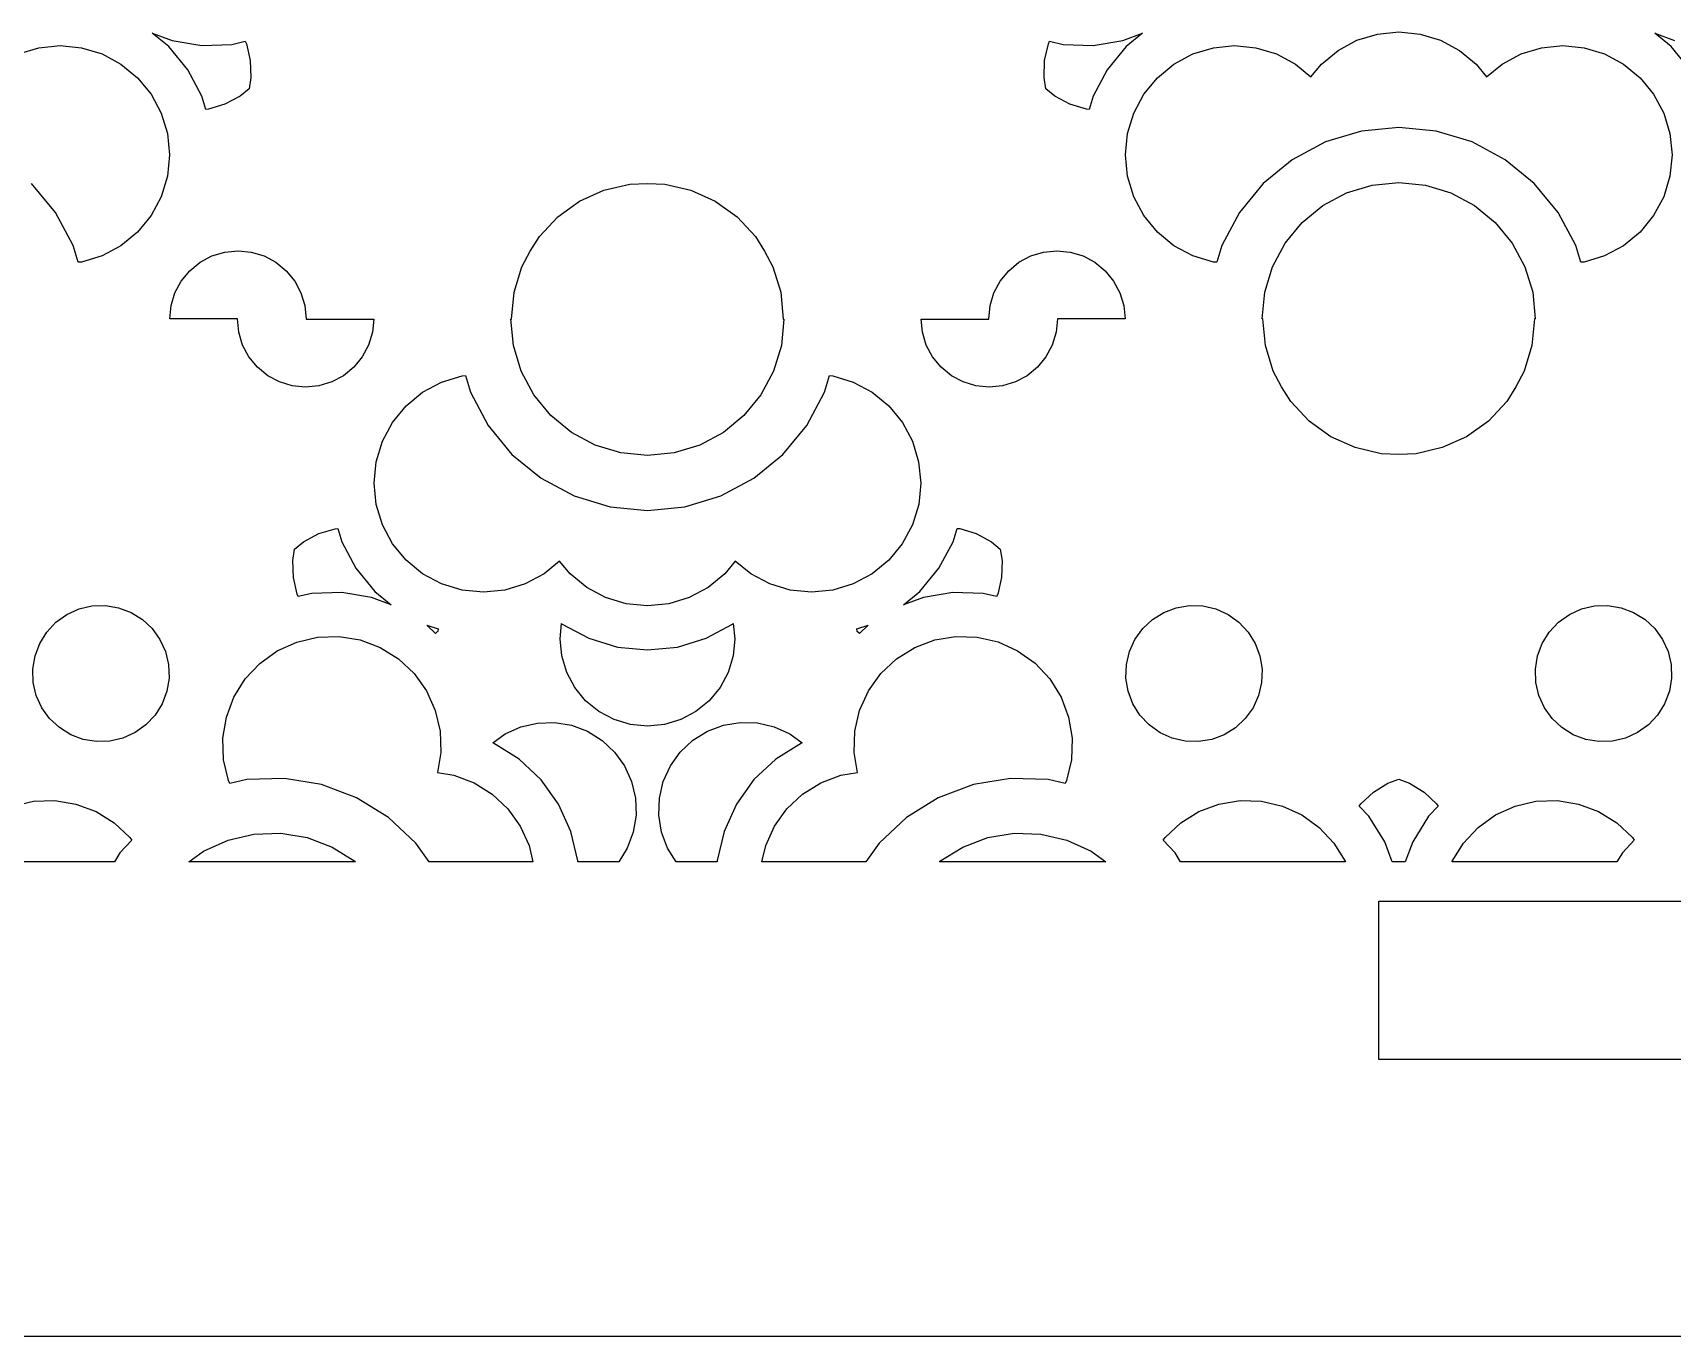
# Model space of a CAD drawing. Header units: metres. Extents: x 20 to 1108, y 20 to 485.
# Drawn here: x 832.5 to 873.96, y 20 to 52.97 of the extents above; entities that cross this region are included whole.
import ezdxf

# ---------------------------------------------------------------- set-up
doc = ezdxf.new("R2010")
doc.units = ezdxf.units.M

msp = doc.modelspace()

# ---------------------------------------------------------------- linework, layer by layer
for p, q in [((835.936, 52.6191), (835.522, 52.957)), ((835.522, 52.957), (836.021, 52.7695)), ((836.021, 52.7695), (836.771, 52.6455)), ((836.771, 52.6455), (837.531, 52.6699)), ((837.531, 52.6699), (837.874, 52.75)), ((837.874, 52.75), (837.902, 52.6885)), ((837.902, 52.6885), (837.999, 52.2686)), ((858.088, 52.2676), (858.186, 52.6875)), ((858.186, 52.6875), (858.214, 52.75)), ((858.214, 52.75), (858.558, 52.6699)), ((858.558, 52.6699), (859.317, 52.6445)), ((859.317, 52.6445), (860.066, 52.7686)), ((860.066, 52.7686), (860.564, 52.9561)), ((860.564, 52.9561), (860.153, 52.6191)), ((865.51, 52.5195), (865.987, 52.7754)), ((865.987, 52.7754), (866.505, 52.9316)), ((866.505, 52.9316), (867.044, 52.9854)), ((867.044, 52.9854), (867.583, 52.9326)), ((867.583, 52.9326), (868.101, 52.7754)), ((868.101, 52.7754), (868.579, 52.5195)), ((873.936, 52.6191), (873.522, 52.957)), ((873.522, 52.957), (874.021, 52.7695)), ((832.137, 52.4297), (832.654, 52.5859)), ((832.654, 52.5859), (833.193, 52.6396)), ((833.193, 52.6396), (833.733, 52.5869)), ((833.733, 52.5869), (834.25, 52.4297)), ((834.25, 52.4297), (834.729, 52.1738)), ((836.417, 52.0312), (835.936, 52.6191)), ((837.999, 52.2686), (838.015, 51.834)), ((858.074, 51.834), (858.088, 52.2676)), ((860.153, 52.6191), (859.672, 52.0312)), ((861.359, 52.1738), (861.838, 52.4297)), ((861.838, 52.4297), (862.355, 52.5859)), ((862.355, 52.5859), (862.894, 52.6396)), ((862.894, 52.6396), (863.434, 52.5869)), ((863.434, 52.5869), (863.952, 52.4297)), ((863.952, 52.4297), (864.43, 52.1738)), ((865.091, 52.1758), (865.51, 52.5195)), ((868.579, 52.5195), (868.998, 52.1758)), ((869.658, 52.1738), (870.136, 52.4297)), ((870.136, 52.4297), (870.654, 52.5859)), ((870.654, 52.5859), (871.193, 52.6396)), ((871.193, 52.6396), (871.733, 52.5869)), ((871.733, 52.5869), (872.25, 52.4297)), ((872.25, 52.4297), (872.729, 52.1738)), ((874.417, 52.0312), (873.936, 52.6191)), ((834.729, 52.1738), (835.147, 51.8301)), ((835.147, 51.8301), (835.49, 51.4121)), ((836.774, 51.3613), (836.417, 52.0312)), ((838.015, 51.834), (837.967, 51.5459)), ((858.121, 51.5449), (858.074, 51.834)), ((859.672, 52.0312), (859.313, 51.3613)), ((860.598, 51.4121), (860.941, 51.8301)), ((860.941, 51.8301), (861.359, 52.1738)), ((864.43, 52.1738), (864.824, 51.8506)), ((864.824, 51.8506), (865.091, 52.1758)), ((868.998, 52.1758), (869.265, 51.8506)), ((869.265, 51.8506), (869.658, 52.1738)), ((872.729, 52.1738), (873.147, 51.8301)), ((873.147, 51.8301), (873.49, 51.4121)), ((835.49, 51.4121), (835.746, 50.9336)), ((837.967, 51.5459), (837.741, 51.3604)), ((858.347, 51.3604), (858.121, 51.5449)), ((860.342, 50.9336), (860.598, 51.4121)), ((873.49, 51.4121), (873.746, 50.9336)), ((836.878, 51.0244), (836.774, 51.3613)), ((836.944, 51.0303), (836.878, 51.0244)), ((837.358, 51.1562), (836.944, 51.0303)), ((837.741, 51.3604), (837.358, 51.1562)), ((858.73, 51.1562), (858.347, 51.3604)), ((859.144, 51.0303), (858.73, 51.1562)), ((859.211, 51.0244), (859.144, 51.0303)), ((859.313, 51.3613), (859.211, 51.0244)), ((835.746, 50.9336), (835.903, 50.416)), ((860.185, 50.416), (860.342, 50.9336)), ((873.746, 50.9336), (873.902, 50.416)), ((835.903, 50.416), (835.956, 49.877)), ((860.133, 49.8779), (860.185, 50.416)), ((865.189, 50.2041), (864.352, 49.7559)), ((866.1, 50.4795), (865.189, 50.2041)), ((867.044, 50.5732), (866.1, 50.4795)), ((867.988, 50.4795), (867.044, 50.5732)), ((868.898, 50.2041), (867.988, 50.4795)), ((869.736, 49.7559), (868.898, 50.2041)), ((873.902, 50.416), (873.956, 49.877)), ((835.956, 49.877), (835.903, 49.3379)), ((860.186, 49.3379), (860.133, 49.8779)), ((864.352, 49.7559), (863.618, 49.1533)), ((870.47, 49.1533), (869.736, 49.7559)), ((873.956, 49.877), (873.903, 49.3379)), ((833.072, 48.4199), (832.47, 49.1533)), ((835.903, 49.3379), (835.746, 48.8203)), ((846.329, 48.7051), (846.943, 48.9824)), ((846.943, 48.9824), (847.602, 49.1357)), ((847.602, 49.1357), (848.044, 49.1514)), ((848.044, 49.1514), (848.485, 49.1367)), ((848.485, 49.1367), (849.144, 48.9824)), ((849.144, 48.9824), (849.759, 48.7051)), ((860.342, 48.8203), (860.186, 49.3379)), ((863.618, 49.1533), (863.017, 48.4199)), ((865.723, 48.9189), (866.371, 49.1143)), ((866.371, 49.1143), (867.044, 49.1816)), ((867.044, 49.1816), (867.718, 49.1152)), ((867.718, 49.1152), (868.365, 48.9189)), ((871.072, 48.4199), (870.47, 49.1533)), ((873.903, 49.3379), (873.746, 48.8203)), ((835.746, 48.8203), (835.49, 48.3418)), ((845.775, 48.3086), (846.329, 48.7051)), ((849.759, 48.7051), (850.312, 48.3086)), ((860.598, 48.3428), (860.342, 48.8203)), ((864.602, 48.1699), (865.125, 48.5996)), ((865.125, 48.5996), (865.723, 48.9189)), ((868.365, 48.9189), (868.963, 48.5996)), ((868.963, 48.5996), (869.486, 48.1699)), ((873.746, 48.8203), (873.49, 48.3418)), ((833.52, 47.582), (833.072, 48.4199)), ((835.49, 48.3418), (835.146, 47.9238)), ((845.312, 47.8145), (845.775, 48.3086)), ((850.312, 48.3086), (850.775, 47.8145)), ((860.941, 47.9238), (860.598, 48.3428)), ((863.017, 48.4199), (862.568, 47.582)), ((864.172, 47.6465), (864.602, 48.1699)), ((869.486, 48.1699), (869.916, 47.6465)), ((871.52, 47.582), (871.072, 48.4199)), ((873.49, 48.3418), (873.146, 47.9238)), ((835.146, 47.9238), (834.729, 47.5801)), ((845.081, 47.4434), (845.312, 47.8145)), ((850.775, 47.8145), (851.006, 47.4434)), ((861.359, 47.5801), (860.941, 47.9238)), ((873.146, 47.9238), (872.729, 47.5801)), ((833.647, 47.1602), (833.52, 47.582)), ((834.25, 47.3252), (833.733, 47.168)), ((834.729, 47.5801), (834.25, 47.3252)), ((836.73, 47.1621), (837.029, 47.3213)), ((837.029, 47.3213), (837.352, 47.4189)), ((837.352, 47.4189), (837.689, 47.4521)), ((837.689, 47.4521), (838.025, 47.4199)), ((838.025, 47.4199), (838.349, 47.3213)), ((838.349, 47.3213), (838.647, 47.1621)), ((844.871, 47.0488), (845.081, 47.4434)), ((851.006, 47.4434), (851.217, 47.0488)), ((857.44, 47.1621), (857.74, 47.3213)), ((857.74, 47.3213), (858.062, 47.4189)), ((858.062, 47.4189), (858.399, 47.4521)), ((858.399, 47.4521), (858.736, 47.4199)), ((858.736, 47.4199), (859.059, 47.3213)), ((859.059, 47.3213), (859.358, 47.1621)), ((861.838, 47.3252), (861.359, 47.5801)), ((862.355, 47.168), (861.838, 47.3252)), ((862.568, 47.582), (862.44, 47.1602)), ((863.853, 47.0488), (864.172, 47.6465)), ((869.916, 47.6465), (870.235, 47.0488)), ((871.647, 47.1602), (871.52, 47.582)), ((872.25, 47.3252), (871.733, 47.168)), ((872.729, 47.5801), (872.25, 47.3252)), ((833.733, 47.168), (833.647, 47.1602)), ((836.254, 46.6855), (836.469, 46.9473)), ((836.469, 46.9473), (836.73, 47.1621)), ((838.647, 47.1621), (838.908, 46.9473)), ((838.908, 46.9473), (839.123, 46.6855)), ((844.675, 46.4014), (844.871, 47.0488)), ((851.217, 47.0488), (851.413, 46.4014)), ((856.965, 46.6855), (857.18, 46.9473)), ((857.18, 46.9473), (857.44, 47.1621)), ((859.358, 47.1621), (859.62, 46.9473)), ((859.62, 46.9473), (859.834, 46.6855)), ((862.44, 47.1602), (862.355, 47.168)), ((863.656, 46.4014), (863.853, 47.0488)), ((870.235, 47.0488), (870.432, 46.4014)), ((871.733, 47.168), (871.647, 47.1602)), ((836.095, 46.3867), (836.254, 46.6855)), ((839.123, 46.6855), (839.282, 46.3867)), ((856.806, 46.3867), (856.965, 46.6855)), ((859.834, 46.6855), (859.994, 46.3867)), ((835.964, 45.7305), (835.997, 46.0645)), ((835.997, 46.0645), (836.095, 46.3867)), ((839.282, 46.3867), (839.38, 46.0645)), ((839.38, 46.0645), (839.414, 45.7236)), ((844.607, 45.7236), (844.675, 46.4014)), ((851.413, 46.4014), (851.48, 45.7236)), ((856.674, 45.7236), (856.707, 46.0645)), ((856.707, 46.0645), (856.806, 46.3867)), ((859.994, 46.3867), (860.091, 46.0645)), ((860.091, 46.0645), (860.124, 45.7305)), ((863.591, 45.7305), (863.656, 46.4014)), ((870.432, 46.4014), (870.498, 45.7305)), ((837.674, 45.7305), (835.964, 45.7305)), ((837.708, 45.3906), (837.674, 45.7305)), ((839.414, 45.7236), (841.124, 45.7236)), ((841.124, 45.7236), (841.091, 45.3906)), ((844.656, 45.0527), (844.59, 45.7236)), ((844.59, 45.7236), (844.607, 45.7236)), ((851.497, 45.7236), (851.432, 45.0527)), ((851.48, 45.7236), (851.497, 45.7236)), ((854.997, 45.3906), (854.964, 45.7236)), ((854.964, 45.7236), (856.674, 45.7236)), ((858.414, 45.7305), (858.381, 45.3906)), ((860.124, 45.7305), (858.414, 45.7305)), ((863.607, 45.7305), (863.591, 45.7305)), ((863.675, 45.0527), (863.607, 45.7305)), ((870.48, 45.7305), (870.413, 45.0527)), ((870.498, 45.7305), (870.48, 45.7305)), ((837.806, 45.0674), (837.708, 45.3906)), ((841.091, 45.3906), (840.993, 45.0674)), ((855.094, 45.0674), (854.997, 45.3906)), ((858.381, 45.3906), (858.282, 45.0674)), ((837.965, 44.7686), (837.806, 45.0674)), ((840.993, 45.0674), (840.833, 44.7686)), ((844.852, 44.4062), (844.656, 45.0527)), ((851.432, 45.0527), (851.234, 44.4062)), ((855.254, 44.7686), (855.094, 45.0674)), ((858.282, 45.0674), (858.123, 44.7686)), ((863.871, 44.4062), (863.675, 45.0527)), ((870.413, 45.0527), (870.217, 44.4062)), ((838.18, 44.5078), (837.965, 44.7686)), ((838.44, 44.293), (838.18, 44.5078)), ((840.618, 44.5068), (840.357, 44.293)), ((840.833, 44.7686), (840.618, 44.5068)), ((845.172, 43.8086), (844.852, 44.4062)), ((851.234, 44.4062), (850.915, 43.8076)), ((855.468, 44.5078), (855.254, 44.7686)), ((855.729, 44.293), (855.468, 44.5078)), ((857.908, 44.5068), (857.647, 44.293)), ((858.123, 44.7686), (857.908, 44.5068)), ((864.082, 44.0117), (863.871, 44.4062)), ((870.217, 44.4062), (870.007, 44.0117)), ((838.739, 44.1338), (838.44, 44.293)), ((839.062, 44.0352), (838.739, 44.1338)), ((839.398, 44.002), (839.062, 44.0352)), ((839.735, 44.0352), (839.398, 44.002)), ((840.059, 44.1338), (839.735, 44.0352)), ((840.357, 44.293), (840.059, 44.1338)), ((842.358, 43.874), (842.838, 44.1299)), ((842.838, 44.1299), (843.354, 44.2861)), ((843.354, 44.2861), (843.44, 44.2949)), ((843.44, 44.2949), (843.567, 43.8721)), ((852.519, 43.8721), (852.647, 44.2949)), ((852.647, 44.2949), (852.732, 44.2871)), ((852.732, 44.2871), (853.25, 44.1299)), ((853.25, 44.1299), (853.728, 43.874)), ((856.029, 44.1338), (855.729, 44.293)), ((856.352, 44.0352), (856.029, 44.1338)), ((856.688, 44.002), (856.352, 44.0352)), ((857.025, 44.0352), (856.688, 44.002)), ((857.348, 44.1338), (857.025, 44.0352)), ((857.647, 44.293), (857.348, 44.1338)), ((864.312, 43.6406), (864.082, 44.0117)), ((870.007, 44.0117), (869.775, 43.6396)), ((841.94, 43.5303), (842.358, 43.874)), ((843.567, 43.8721), (844.016, 43.0352)), ((845.602, 43.2842), (845.172, 43.8086)), ((850.915, 43.8076), (850.485, 43.2842)), ((852.071, 43.0352), (852.519, 43.8721)), ((853.728, 43.874), (854.146, 43.5303)), ((864.775, 43.1465), (864.312, 43.6406)), ((869.775, 43.6396), (869.312, 43.1455)), ((841.598, 43.1123), (841.94, 43.5303)), ((846.125, 42.8555), (845.602, 43.2842)), ((850.485, 43.2842), (849.963, 42.8555)), ((854.146, 43.5303), (854.49, 43.1123)), ((865.329, 42.75), (864.775, 43.1465)), ((869.312, 43.1455), (868.759, 42.749)), ((841.342, 42.6348), (841.598, 43.1123)), ((844.016, 43.0352), (844.618, 42.3008)), ((846.723, 42.5361), (846.125, 42.8555)), ((849.963, 42.8555), (849.365, 42.5361)), ((851.47, 42.3008), (852.071, 43.0352)), ((854.49, 43.1123), (854.746, 42.6348)), ((865.944, 42.4727), (865.329, 42.75)), ((868.759, 42.749), (868.144, 42.4727)), ((841.185, 42.1172), (841.342, 42.6348)), ((844.618, 42.3008), (845.352, 41.6992)), ((847.37, 42.3398), (846.723, 42.5361)), ((848.044, 42.2734), (847.37, 42.3398)), ((848.717, 42.3398), (848.044, 42.2734)), ((849.365, 42.5361), (848.717, 42.3398)), ((850.735, 41.6992), (851.47, 42.3008)), ((854.746, 42.6348), (854.902, 42.1172)), ((866.602, 42.3184), (865.944, 42.4727)), ((867.044, 42.3037), (866.602, 42.3184)), ((867.486, 42.3184), (867.044, 42.3037)), ((868.144, 42.4727), (867.486, 42.3184)), ((841.132, 41.5781), (841.185, 42.1172)), ((854.902, 42.1172), (854.955, 41.5771)), ((841.185, 41.0381), (841.132, 41.5781)), ((845.352, 41.6992), (846.189, 41.251)), ((849.898, 41.251), (850.735, 41.6992)), ((854.955, 41.5771), (854.903, 41.0381)), ((846.189, 41.251), (847.1, 40.9756)), ((848.988, 40.9756), (849.898, 41.251)), ((841.342, 40.5215), (841.185, 41.0381)), ((847.1, 40.9756), (848.044, 40.8818)), ((848.044, 40.8818), (848.988, 40.9756)), ((854.903, 41.0381), (854.746, 40.5215)), ((839.347, 40.0947), (839.729, 40.2988)), ((839.729, 40.2988), (840.144, 40.4238)), ((840.144, 40.4238), (840.21, 40.4307)), ((840.21, 40.4307), (840.313, 40.0938)), ((841.598, 40.043), (841.342, 40.5215)), ((854.746, 40.5215), (854.489, 40.042)), ((855.774, 40.0938), (855.877, 40.4307)), ((855.877, 40.4307), (855.944, 40.4248)), ((855.944, 40.4248), (856.357, 40.2988)), ((856.357, 40.2988), (856.741, 40.0947)), ((839.073, 39.6201), (839.121, 39.9092)), ((839.121, 39.9092), (839.347, 40.0947)), ((840.313, 40.0938), (840.671, 39.4238)), ((841.94, 39.625), (841.598, 40.043)), ((854.489, 40.042), (854.146, 39.624)), ((855.416, 39.4238), (855.774, 40.0938)), ((856.741, 40.0947), (856.967, 39.9092)), ((856.967, 39.9092), (857.014, 39.6211)), ((839.089, 39.1865), (839.073, 39.6201)), ((840.671, 39.4238), (841.152, 38.8359)), ((842.358, 39.2812), (841.94, 39.625)), ((845.823, 39.6045), (845.43, 39.2812)), ((846.09, 39.2793), (845.823, 39.6045)), ((850.264, 39.6045), (849.997, 39.2783)), ((850.658, 39.2812), (850.264, 39.6045)), ((854.146, 39.624), (853.728, 39.2812)), ((854.935, 38.8359), (855.416, 39.4238)), ((857.014, 39.6211), (857, 39.1865)), ((839.186, 38.7666), (839.089, 39.1865)), ((842.838, 39.0254), (842.358, 39.2812)), ((843.354, 38.8682), (842.838, 39.0254)), ((844.951, 39.0254), (844.434, 38.8682)), ((845.43, 39.2812), (844.951, 39.0254)), ((846.509, 38.9355), (846.09, 39.2793)), ((849.997, 39.2783), (849.578, 38.9355)), ((851.136, 39.0254), (850.658, 39.2812)), ((851.654, 38.8682), (851.136, 39.0254)), ((853.25, 39.0254), (852.732, 38.8682)), ((853.728, 39.2812), (853.25, 39.0254)), ((857, 39.1865), (856.901, 38.7666)), ((839.214, 38.7041), (839.186, 38.7666)), ((839.557, 38.7842), (839.214, 38.7041)), ((840.316, 38.8096), (839.557, 38.7842)), ((841.066, 38.6855), (840.316, 38.8096)), ((841.565, 38.498), (841.066, 38.6855)), ((841.152, 38.8359), (841.565, 38.498)), ((843.894, 38.8154), (843.354, 38.8682)), ((844.434, 38.8682), (843.894, 38.8154)), ((846.987, 38.6797), (846.509, 38.9355)), ((847.505, 38.5225), (846.987, 38.6797)), ((849.101, 38.6797), (848.583, 38.5225)), ((849.578, 38.9355), (849.101, 38.6797)), ((852.193, 38.8154), (851.654, 38.8682)), ((852.732, 38.8682), (852.193, 38.8154)), ((854.523, 38.499), (854.935, 38.8359)), ((855.021, 38.6855), (854.523, 38.499)), ((855.77, 38.8096), (855.021, 38.6855)), ((856.53, 38.7852), (855.77, 38.8096)), ((856.874, 38.7051), (856.53, 38.7852)), ((856.901, 38.7666), (856.874, 38.7051)), ((833.084, 38.0557), (833.362, 38.2549)), ((833.362, 38.2549), (833.668, 38.3926)), ((833.668, 38.3926), (833.996, 38.4697)), ((833.996, 38.4697), (834.336, 38.4814)), ((834.336, 38.4814), (834.669, 38.4258)), ((834.669, 38.4258), (834.985, 38.3057)), ((834.985, 38.3057), (835.273, 38.127)), ((848.044, 38.4697), (847.505, 38.5225)), ((848.583, 38.5225), (848.044, 38.4697)), ((860.815, 38.1279), (861.102, 38.3057)), ((861.102, 38.3057), (861.419, 38.4258)), ((861.419, 38.4258), (861.752, 38.4805)), ((861.752, 38.4805), (862.092, 38.4697)), ((862.092, 38.4697), (862.42, 38.3926)), ((862.42, 38.3926), (862.727, 38.2539)), ((862.727, 38.2539), (863.004, 38.0557)), ((871.084, 38.0557), (871.362, 38.2549)), ((871.362, 38.2549), (871.668, 38.3926)), ((871.668, 38.3926), (871.996, 38.4697)), ((871.996, 38.4697), (872.336, 38.4814)), ((872.336, 38.4814), (872.669, 38.4258)), ((872.669, 38.4258), (872.985, 38.3057)), ((872.985, 38.3057), (873.273, 38.127)), ((832.674, 37.5215), (832.852, 37.8096)), ((832.852, 37.8096), (833.084, 38.0557)), ((835.273, 38.127), (835.52, 37.8965)), ((835.52, 37.8965), (835.716, 37.6221)), ((842.461, 37.9805), (842.747, 37.8936)), ((842.681, 37.7754), (842.461, 37.9805)), ((842.738, 37.8193), (842.681, 37.7754)), ((842.741, 37.8262), (842.738, 37.8193)), ((842.747, 37.8936), (842.741, 37.8262)), ((845.835, 37.6357), (845.873, 38.0225)), ((845.873, 38.0225), (845.89, 38.0088)), ((845.89, 38.0088), (846.561, 37.6504)), ((849.527, 37.6504), (850.197, 38.0088)), ((850.197, 38.0088), (850.214, 38.0225)), ((850.214, 38.0225), (850.253, 37.6348)), ((853.34, 37.8936), (853.625, 37.9805)), ((853.347, 37.8262), (853.34, 37.8936)), ((853.349, 37.8203), (853.347, 37.8262)), ((853.407, 37.7764), (853.349, 37.8203)), ((853.625, 37.9805), (853.407, 37.7764)), ((860.372, 37.6221), (860.568, 37.8965)), ((860.568, 37.8965), (860.815, 38.1279)), ((863.004, 38.0557), (863.235, 37.8096)), ((863.235, 37.8096), (863.414, 37.5215)), ((870.674, 37.5215), (870.852, 37.8096)), ((870.852, 37.8096), (871.084, 38.0557)), ((873.273, 38.127), (873.52, 37.8965)), ((873.52, 37.8965), (873.716, 37.6221)), ((832.555, 37.2051), (832.674, 37.5215)), ((835.716, 37.6221), (835.855, 37.3135)), ((838.242, 37.0176), (838.682, 37.333)), ((838.682, 37.333), (839.176, 37.5566)), ((839.176, 37.5566), (839.701, 37.6797)), ((839.701, 37.6797), (840.245, 37.6982)), ((840.245, 37.6982), (840.777, 37.6094)), ((840.777, 37.6094), (841.285, 37.4189)), ((841.285, 37.4189), (841.746, 37.1318)), ((845.878, 37.2041), (845.835, 37.6357)), ((846.561, 37.6504), (847.288, 37.4297)), ((847.288, 37.4297), (848.044, 37.3555)), ((848.044, 37.3555), (848.8, 37.4297)), ((848.8, 37.4297), (849.527, 37.6504)), ((850.253, 37.6348), (850.21, 37.2041)), ((854.342, 37.1328), (854.803, 37.4199)), ((854.803, 37.4199), (855.31, 37.6094)), ((855.31, 37.6094), (855.843, 37.6973)), ((855.843, 37.6973), (856.386, 37.6807)), ((856.386, 37.6807), (856.912, 37.5576)), ((856.912, 37.5576), (857.406, 37.334)), ((857.406, 37.334), (857.847, 37.0186)), ((860.232, 37.3145), (860.372, 37.6221)), ((863.414, 37.5215), (863.533, 37.2051)), ((870.555, 37.2051), (870.674, 37.5215)), ((873.716, 37.6221), (873.855, 37.3135)), ((832.5, 36.8721), (832.555, 37.2051)), ((835.855, 37.3135), (835.932, 36.9854)), ((835.932, 36.9854), (835.944, 36.6465)), ((837.871, 36.623), (838.242, 37.0176)), ((841.746, 37.1318), (842.14, 36.7617)), ((846.002, 36.79), (845.878, 37.2041)), ((850.21, 37.2041), (850.085, 36.79)), ((853.947, 36.7627), (854.342, 37.1328)), ((857.847, 37.0186), (858.217, 36.623)), ((860.144, 36.6465), (860.155, 36.9854)), ((860.155, 36.9854), (860.232, 37.3145)), ((863.533, 37.2051), (863.588, 36.8721)), ((870.5, 36.8721), (870.555, 37.2051)), ((873.855, 37.3135), (873.932, 36.9854)), ((873.932, 36.9854), (873.944, 36.6465)), ((832.512, 36.5332), (832.5, 36.8721)), ((832.588, 36.2051), (832.512, 36.5332)), ((835.944, 36.6465), (835.889, 36.3115)), ((837.586, 36.1621), (837.871, 36.623)), ((842.14, 36.7617), (842.455, 36.3223)), ((846.206, 36.4082), (846.002, 36.79)), ((850.085, 36.79), (849.88, 36.4072)), ((853.633, 36.3232), (853.947, 36.7627)), ((858.217, 36.623), (858.503, 36.1621)), ((860.199, 36.3135), (860.144, 36.6465)), ((863.577, 36.5332), (863.501, 36.2051)), ((863.588, 36.8721), (863.577, 36.5332)), ((870.512, 36.5332), (870.5, 36.8721)), ((870.588, 36.2051), (870.512, 36.5332)), ((873.944, 36.6465), (873.889, 36.3115)), ((832.727, 35.8965), (832.588, 36.2051)), ((835.889, 36.3115), (835.769, 35.9961)), ((837.395, 35.6553), (837.586, 36.1621)), ((842.455, 36.3223), (842.679, 35.8281)), ((846.481, 36.0732), (846.206, 36.4082)), ((846.815, 35.7988), (846.481, 36.0732)), ((849.605, 36.0723), (849.271, 35.7988)), ((849.88, 36.4072), (849.605, 36.0723)), ((853.408, 35.8291), (853.633, 36.3232)), ((858.503, 36.1621), (858.692, 35.6562)), ((860.318, 35.9971), (860.199, 36.3135)), ((863.501, 36.2051), (863.361, 35.8965)), ((870.727, 35.8965), (870.588, 36.2051)), ((873.889, 36.3115), (873.769, 35.9961)), ((832.924, 35.6221), (832.727, 35.8965)), ((835.59, 35.708), (835.359, 35.4609)), ((835.769, 35.9961), (835.59, 35.708)), ((842.679, 35.8281), (842.802, 35.3018)), ((847.198, 35.5938), (846.815, 35.7988)), ((849.271, 35.7988), (848.889, 35.5938)), ((853.285, 35.3018), (853.408, 35.8291)), ((860.497, 35.709), (860.318, 35.9971)), ((860.728, 35.4629), (860.497, 35.709)), ((863.361, 35.8965), (863.164, 35.6211)), ((870.924, 35.6221), (870.727, 35.8965)), ((873.59, 35.708), (873.359, 35.4609)), ((873.769, 35.9961), (873.59, 35.708)), ((833.171, 35.3916), (832.924, 35.6221)), ((833.458, 35.2119), (833.171, 35.3916)), ((835.085, 35.2656), (834.775, 35.126)), ((835.359, 35.4609), (835.085, 35.2656)), ((837.307, 35.1221), (837.395, 35.6553)), ((842.802, 35.3018), (842.82, 34.7598)), ((844.447, 35.2314), (844.842, 35.4102)), ((844.842, 35.4102), (845.263, 35.5088)), ((845.263, 35.5088), (845.696, 35.5234)), ((845.696, 35.5234), (846.124, 35.4531)), ((846.124, 35.4531), (846.529, 35.2998)), ((846.529, 35.2998), (846.897, 35.0703)), ((847.612, 35.4688), (847.198, 35.5938)), ((848.044, 35.4268), (847.612, 35.4688)), ((848.475, 35.4688), (848.044, 35.4268)), ((848.889, 35.5938), (848.475, 35.4688)), ((849.19, 35.0713), (849.559, 35.2998)), ((849.559, 35.2998), (849.964, 35.4531)), ((849.964, 35.4531), (850.392, 35.5225)), ((850.392, 35.5225), (850.825, 35.5098)), ((850.825, 35.5098), (851.245, 35.4102)), ((851.245, 35.4102), (851.641, 35.2314)), ((853.269, 34.7607), (853.285, 35.3018)), ((858.692, 35.6562), (858.781, 35.123)), ((861.007, 35.2637), (860.728, 35.4629)), ((861.312, 35.125), (861.007, 35.2637)), ((862.917, 35.3906), (862.63, 35.2119)), ((863.164, 35.6211), (862.917, 35.3906)), ((871.171, 35.3916), (870.924, 35.6221)), ((871.458, 35.2119), (871.171, 35.3916)), ((873.085, 35.2656), (872.775, 35.126)), ((873.359, 35.4609), (873.085, 35.2656)), ((833.774, 35.0928), (833.458, 35.2119)), ((834.108, 35.0371), (833.774, 35.0928)), ((834.447, 35.0488), (834.108, 35.0371)), ((834.775, 35.126), (834.447, 35.0488)), ((837.325, 34.5791), (837.307, 35.1221)), ((844.131, 35.0049), (844.447, 35.2314)), ((844.152, 34.9971), (844.131, 35.0049)), ((844.798, 34.5947), (844.152, 34.9971)), ((846.897, 35.0703), (847.213, 34.7744)), ((848.874, 34.7744), (849.19, 35.0713)), ((851.936, 34.9971), (851.29, 34.5957)), ((851.641, 35.2314), (851.957, 35.0059)), ((851.957, 35.0059), (851.936, 34.9971)), ((858.781, 35.123), (858.764, 34.5801)), ((861.641, 35.0479), (861.312, 35.125)), ((861.979, 35.0371), (861.641, 35.0479)), ((862.313, 35.0918), (861.979, 35.0371)), ((862.63, 35.2119), (862.313, 35.0918)), ((871.774, 35.0928), (871.458, 35.2119)), ((872.108, 35.0371), (871.774, 35.0928)), ((872.447, 35.0488), (872.108, 35.0371)), ((872.775, 35.126), (872.447, 35.0488)), ((837.447, 34.0537), (837.325, 34.5791)), ((842.82, 34.7598), (842.736, 34.2568)), ((845.352, 34.0752), (844.798, 34.5947)), ((847.213, 34.7744), (847.465, 34.4238)), ((847.465, 34.4238), (847.644, 34.0283)), ((848.444, 34.0283), (848.623, 34.4238)), ((848.623, 34.4238), (848.874, 34.7744)), ((851.29, 34.5957), (850.735, 34.0762)), ((853.352, 34.2578), (853.269, 34.7607)), ((858.764, 34.5801), (858.641, 34.0537)), ((837.482, 33.9756), (837.447, 34.0537)), ((837.912, 34.0762), (837.482, 33.9756)), ((838.861, 34.1064), (837.912, 34.0762)), ((839.798, 33.9521), (838.861, 34.1064)), ((842.736, 34.2568), (843.151, 34.1885)), ((843.151, 34.1885), (843.659, 33.9971)), ((845.794, 33.459), (845.352, 34.0752)), ((847.644, 34.0283), (847.742, 33.6074)), ((848.346, 33.6074), (848.444, 34.0283)), ((850.735, 34.0762), (850.293, 33.459)), ((852.429, 33.998), (852.936, 34.1895)), ((852.936, 34.1895), (853.352, 34.2578)), ((857.227, 34.1074), (856.289, 33.9531)), ((858.176, 34.0771), (857.227, 34.1074)), ((858.605, 33.9756), (858.176, 34.0771)), ((858.641, 34.0537), (858.605, 33.9756)), ((866.77, 33.9873), (867.045, 34.0898)), ((867.045, 34.0898), (867.317, 33.9883)), ((840.687, 33.6172), (839.798, 33.9521)), ((841.493, 33.1162), (840.687, 33.6172)), ((843.659, 33.9971), (844.12, 33.7119)), ((844.12, 33.7119), (844.515, 33.3408)), ((847.742, 33.6074), (847.756, 33.1738)), ((848.332, 33.1738), (848.346, 33.6074)), ((851.573, 33.3418), (851.968, 33.7119)), ((851.968, 33.7119), (852.429, 33.998)), ((855.4, 33.6182), (854.595, 33.1172)), ((856.289, 33.9531), (855.4, 33.6182)), ((866.086, 33.4619), (866.402, 33.7578)), ((866.402, 33.7578), (866.77, 33.9873)), ((867.317, 33.9883), (867.686, 33.7588)), ((867.686, 33.7588), (868.002, 33.4629)), ((831.988, 33.4072), (832.515, 33.5303)), ((832.515, 33.5303), (833.057, 33.5479)), ((833.057, 33.5479), (833.59, 33.46)), ((833.59, 33.46), (834.098, 33.2686)), ((834.098, 33.2686), (834.559, 32.9824)), ((844.515, 33.3408), (844.829, 32.9023)), ((846.107, 32.7666), (845.794, 33.459)), ((847.756, 33.1738), (847.686, 32.7471)), ((848.401, 32.748), (848.332, 33.1738)), ((850.293, 33.459), (849.98, 32.7666)), ((851.258, 32.9023), (851.573, 33.3418)), ((861.53, 32.9824), (861.991, 33.2686)), ((861.991, 33.2686), (862.498, 33.459)), ((862.498, 33.459), (863.031, 33.5469)), ((863.031, 33.5469), (863.573, 33.5303)), ((863.573, 33.5303), (864.101, 33.4072)), ((864.101, 33.4072), (864.594, 33.1836)), ((864.594, 33.1836), (865.034, 32.8682)), ((866.047, 33.4082), (866.086, 33.4619)), ((866.288, 33.1504), (866.047, 33.4082)), ((868.041, 33.4092), (867.8, 33.1504)), ((868.002, 33.4629), (868.041, 33.4092)), ((869.054, 32.8682), (869.494, 33.1836)), ((869.494, 33.1836), (869.988, 33.4072)), ((869.988, 33.4072), (870.515, 33.5303)), ((870.515, 33.5303), (871.057, 33.5479)), ((871.057, 33.5479), (871.59, 33.46)), ((871.59, 33.46), (872.098, 33.2686)), ((872.098, 33.2686), (872.559, 32.9824)), ((834.559, 32.9824), (834.952, 32.6123)), ((842.187, 32.4658), (841.493, 33.1162)), ((844.829, 32.9023), (845.053, 32.4072)), ((846.28, 32.0264), (846.107, 32.7666)), ((849.98, 32.7666), (849.807, 32.0273)), ((851.035, 32.4082), (851.258, 32.9023)), ((854.595, 33.1172), (853.9, 32.4668)), ((861.136, 32.6123), (861.53, 32.9824)), ((865.034, 32.8682), (865.404, 32.4727)), ((866.689, 32.5059), (866.288, 33.1504)), ((867.8, 33.1504), (867.398, 32.5059)), ((868.684, 32.4736), (869.054, 32.8682)), ((872.559, 32.9824), (872.952, 32.6123)), ((835.002, 32.5439), (834.7, 32.2217)), ((834.952, 32.6123), (835.002, 32.5439)), ((836.816, 32.2637), (837.436, 32.543)), ((837.436, 32.543), (838.093, 32.6963)), ((838.093, 32.6963), (838.77, 32.7197)), ((838.77, 32.7197), (839.438, 32.6094)), ((839.438, 32.6094), (840.072, 32.3701)), ((840.072, 32.3701), (840.647, 32.0117)), ((842.521, 32), (842.187, 32.4658)), ((845.053, 32.4072), (845.147, 32)), ((847.533, 32.3408), (847.321, 32)), ((847.686, 32.7471), (847.533, 32.3408)), ((848.555, 32.3418), (848.401, 32.748)), ((848.767, 32), (848.555, 32.3418)), ((850.938, 32), (851.035, 32.4082)), ((853.9, 32.4668), (853.565, 32)), ((855.44, 32.0127), (856.016, 32.3701)), ((856.016, 32.3701), (856.649, 32.6094)), ((856.649, 32.6094), (857.317, 32.7197)), ((857.317, 32.7197), (857.995, 32.6973)), ((857.995, 32.6973), (858.653, 32.5439)), ((858.653, 32.5439), (859.269, 32.2656)), ((861.086, 32.5439), (861.136, 32.6123)), ((861.389, 32.2217), (861.086, 32.5439)), ((865.404, 32.4727), (865.69, 32.0117)), ((866.88, 32), (866.689, 32.5059)), ((867.398, 32.5059), (867.208, 32)), ((868.397, 32.0127), (868.684, 32.4736)), ((873.002, 32.5439), (872.7, 32.2217)), ((872.952, 32.6123), (873.002, 32.5439)), ((834.562, 32), (830.394, 32)), ((834.7, 32.2217), (834.562, 32)), ((836.449, 32), (836.816, 32.2637)), ((840.66, 32), (836.449, 32)), ((840.647, 32.0117), (840.66, 32)), ((845.147, 32), (842.521, 32)), ((846.281, 32), (846.28, 32.0264)), ((847.321, 32), (846.281, 32)), ((849.806, 32), (848.767, 32)), ((849.807, 32.0273), (849.806, 32)), ((853.565, 32), (850.938, 32)), ((855.427, 32), (855.44, 32.0127)), ((859.639, 32), (855.427, 32)), ((859.269, 32.2656), (859.639, 32)), ((861.525, 32), (861.389, 32.2217)), ((865.695, 32), (861.525, 32)), ((865.69, 32.0117), (865.695, 32)), ((867.208, 32), (866.88, 32)), ((868.394, 32), (868.397, 32.0127)), ((872.562, 32), (868.394, 32)), ((872.7, 32.2217), (872.562, 32)), ((866.544, 27), (866.544, 31)), ((866.544, 31), (886.544, 31)), ((886.544, 27), (866.544, 27)), ((801.544, 20), (951.544, 20))]:
    msp.add_line(p, q)

doc.saveas('drawing.dxf')
